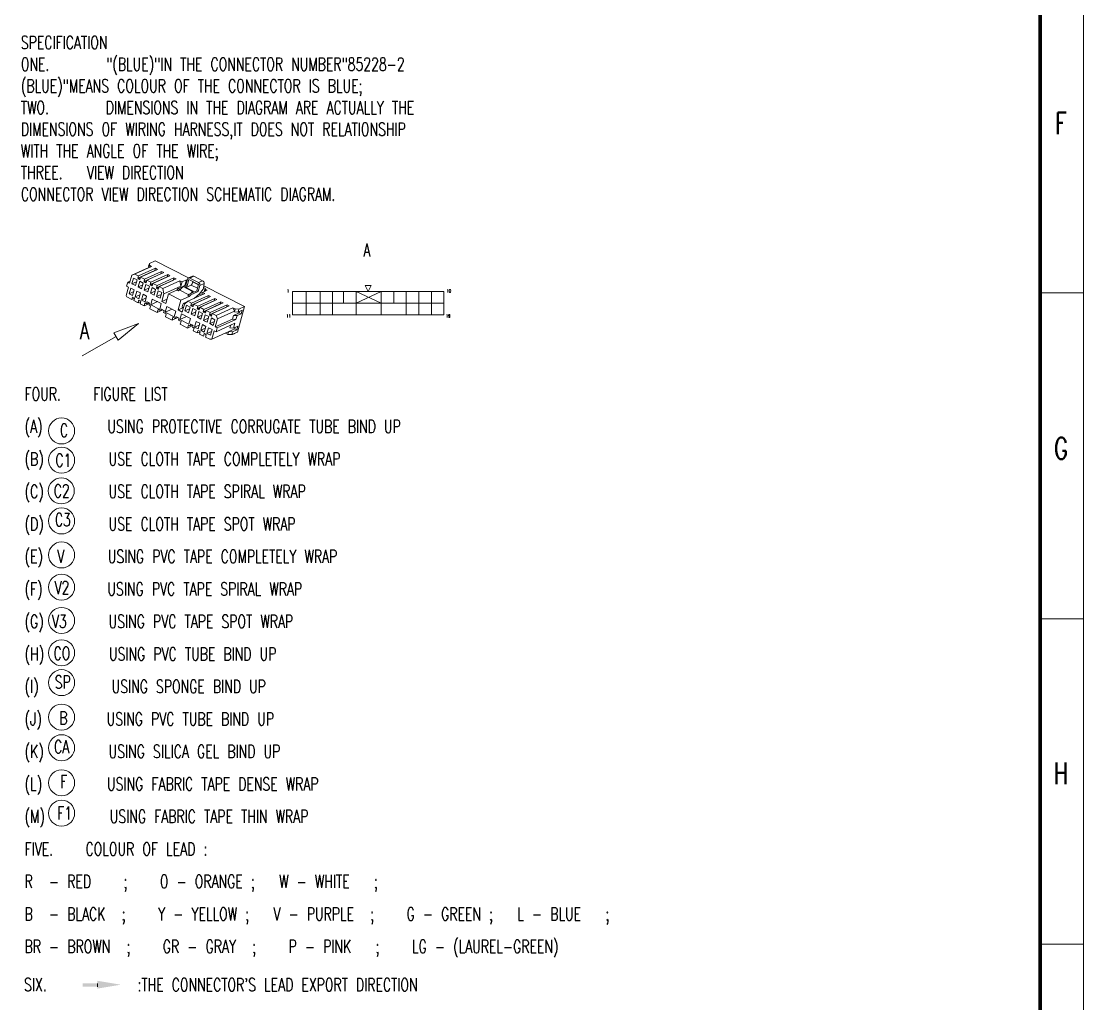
# Model space of a CAD drawing. Header units: millimetres. Extents: x 1089 to 2278, y 102 to 943.
# Drawn here: x 2032.4 to 2277.6, y 327.6 to 554.4 of the extents above; entities that cross this region are included whole.
import ezdxf

# ---------------------------------------------------------------- set-up
doc = ezdxf.new("R2010")
doc.units = ezdxf.units.MM
doc.layers.add('0Filament', color=7, linetype='Continuous', lineweight=20)
doc.layers.add('2FRAME', color=2, linetype='Continuous', lineweight=70)
doc.styles.add('HZ', font='TXT', dxfattribs={"width": 0.7, "height": 4, "bigfont": 'HZTXT'})

msp = doc.modelspace()

# ---------------------------------------------------------------- hatches: boundary and pattern name
at = {"layer": '0Filament'}
msp.add_hatch(color=256, dxfattribs=at).paths.add_polyline_path([(2050.012, 332.363), (2046.606, 332.363), (2046.606, 331.588), (2050.012, 331.588)])

# ---------------------------------------------------------------- linework, layer by layer
for p, q in [((2277.587, 102.429), (2277.587, 943.429)), ((2074.57, 493.326), (2083.962, 488.53)), ((2277.587, 491.73), (2267.685, 491.73)), ((2053.807, 482.505), (2059.503, 484.639)), ((2059.503, 484.639), (2054.807, 480.773)), ((2053.807, 482.505), (2054.807, 480.773)), ((2277.613, 416.488), (2267.629, 416.488)), ((2277.587, 341.349), (2267.685, 341.349))]:
    msp.add_line(p, q, dxfattribs=at)
at = {"layer": '0Filament', "ltscale": 0.214814}
for p, q in [((2058.609, 496.043), (2062.521, 497.819)), ((2057.971, 495.767), (2061.883, 497.543)), ((2064.68, 496.114), (2060.767, 494.339)), ((2066.257, 495.911), (2062.345, 494.136)), ((2066.747, 495.661), (2062.835, 493.885)), ((2065.101, 492.728), (2069.013, 494.504)), ((2070.898, 489.768), (2074.81, 491.543)), ((2077.076, 490.386), (2073.164, 488.611)), ((2076.928, 489.86), (2073.016, 488.084)), ((2077.566, 490.136), (2073.654, 488.36)), ((2078.505, 489.656), (2074.593, 487.881)), ((2077.39, 486.453), (2081.302, 488.228)), ((2076.408, 480.981), (2080.32, 482.757))]:
    msp.add_line(p, q, dxfattribs=at)
at = {"layer": '0Filament', "ltscale": 0.034189}
for p, q in [((2061.999, 498.488), (2061.814, 497.83)), ((2060.977, 489.363), (2060.791, 488.705)), ((2062.283, 488.696), (2062.098, 488.038)), ((2081.643, 487.336), (2081.828, 487.995)), ((2082.658, 487.938), (2082.473, 487.28)), ((2063.998, 487.821), (2063.812, 487.162)), ((2065.876, 486.862), (2065.69, 486.203)), ((2067.242, 485.411), (2067.427, 486.069)), ((2069.12, 484.452), (2069.305, 485.11)), ((2070.835, 483.576), (2071.02, 484.235)), ((2072.141, 482.909), (2072.327, 483.567)), ((2081.187, 482.717), (2081.001, 482.059))]:
    msp.add_line(p, q, dxfattribs=at)
at = {"layer": '0Filament', "ltscale": 0.014991}
msp.add_line((2061.864, 497.534), (2061.814, 497.83), dxfattribs=at)
at = {"layer": '0Filament', "ltscale": 0.027351}
for p, q in [((2061.883, 497.543), (2062.031, 498.069)), ((2059.487, 495.595), (2059.338, 495.069)), ((2059.977, 495.345), (2059.828, 494.818)), ((2063.251, 496.844), (2063.399, 497.371)), ((2066.109, 495.385), (2066.257, 495.911)), ((2061.406, 494.615), (2061.257, 494.089)), ((2062.345, 494.136), (2062.196, 493.609)), ((2063.774, 493.406), (2063.625, 492.879)), ((2064.264, 493.156), (2064.115, 492.629)), ((2067.537, 494.655), (2067.686, 495.181)), ((2058.102, 490.681), (2057.954, 490.154)), ((2075.499, 490.589), (2075.647, 491.116)), ((2059.531, 489.951), (2059.383, 489.425)), ((2060.021, 489.701), (2059.873, 489.174)), ((2071.587, 488.814), (2071.735, 489.34)), ((2073.016, 488.084), (2073.164, 488.611)), ((2073.506, 487.834), (2073.654, 488.36)), ((2078.357, 489.13), (2078.505, 489.656)), ((2079.786, 488.4), (2079.934, 488.927)), ((2081.643, 487.451), (2081.792, 487.978)), ((2074.445, 487.354), (2074.593, 487.881)), ((2074.935, 487.104), (2075.083, 487.631)), ((2075.874, 486.625), (2076.022, 487.151)), ((2076.363, 486.374), (2076.512, 486.901)), ((2073.55, 482.19), (2073.698, 482.716)), ((2074.489, 481.71), (2074.637, 482.237)), ((2074.979, 481.46), (2075.127, 481.987))]:
    msp.add_line(p, q, dxfattribs=at)
at = {"layer": '0Filament', "ltscale": 0.034777}
for p, q in [((2061.883, 497.543), (2062.521, 497.819)), ((2057.971, 495.767), (2058.609, 496.043))]:
    msp.add_line(p, q, dxfattribs=at)
at = {"layer": '0Filament', "ltscale": 0.071605}
for p, q in [((2063.304, 499.08), (2061.999, 498.488)), ((2083.962, 488.53), (2082.658, 487.938)), ((2082.306, 482.65), (2081.001, 482.059))]:
    msp.add_line(p, q, dxfattribs=at)
at = {"layer": '0Filament', "ltscale": 0.020395}
msp.add_line((2062.068, 498.086), (2061.999, 498.488), dxfattribs=at)
at = {"layer": '0Filament', "ltscale": 0.002009}
for p, q in [((2062.068, 498.086), (2062.031, 498.069)), ((2081.828, 487.995), (2081.792, 487.978))]:
    msp.add_line(p, q, dxfattribs=at)
at = {"layer": '0Filament', "ltscale": 0.027506}
for p, q in [((2062.521, 497.819), (2062.031, 498.069)), ((2063.399, 497.371), (2063.889, 497.12)), ((2064.828, 496.641), (2065.318, 496.391)), ((2066.257, 495.911), (2066.747, 495.661)), ((2067.686, 495.181), (2068.176, 494.931)), ((2076.137, 490.866), (2075.647, 491.116)), ((2077.566, 490.136), (2077.076, 490.386)), ((2080.424, 488.676), (2079.934, 488.927)), ((2081.792, 487.978), (2081.302, 488.228))]:
    msp.add_line(p, q, dxfattribs=at)
at = {"layer": '0Filament', "ltscale": 0.43274}
for p, q in [((2063.304, 499.08), (2071.011, 495.144)), ((2111.794, 493.373), (2113.178, 493.373)), ((2111.794, 493.373), (2112.486, 491.989)), ((2112.486, 491.989), (2113.178, 493.373)), ((2095.001, 486.649), (2095.001, 491.989)), ((2095.001, 491.989), (2129.971, 491.989)), ((2098.151, 486.649), (2098.151, 491.989)), ((2101.429, 486.649), (2101.429, 491.989)), ((2104.257, 486.649), (2104.257, 491.989)), ((2106.829, 489.319), (2106.829, 491.989)), ((2109.722, 486.649), (2109.722, 491.989)), ((2115.507, 489.319), (2109.722, 491.989)), ((2109.722, 489.319), (2115.507, 491.989)), ((2115.507, 486.649), (2115.507, 491.989)), ((2118.4, 489.319), (2118.4, 491.989)), ((2121.293, 486.649), (2121.293, 491.989)), ((2124.185, 486.649), (2124.185, 491.989)), ((2127.078, 486.649), (2127.078, 491.989)), ((2129.971, 486.649), (2129.971, 491.989)), ((2095.001, 489.319), (2129.971, 489.319)), ((2095.001, 486.649), (2129.971, 486.649))]:
    msp.add_line(p, q, dxfattribs=at)
at = {"layer": '0Filament', "ltscale": 0.09573}
msp.add_line((2057.451, 493.924), (2057.971, 495.767), dxfattribs=at)
at = {"layer": '0Filament', "ltscale": 0.049281}
msp.add_line((2058.609, 496.043), (2059.487, 495.595), dxfattribs=at)
at = {"layer": '0Filament', "ltscale": 0.214816}
for p, q in [((2063.251, 496.844), (2059.338, 495.069)), ((2063.399, 497.371), (2059.487, 495.595)), ((2063.889, 497.12), (2059.977, 495.345)), ((2064.828, 496.641), (2060.916, 494.865)), ((2065.318, 496.391), (2061.406, 494.615)), ((2066.109, 495.385), (2062.196, 493.609)), ((2067.537, 494.655), (2063.625, 492.879)), ((2067.686, 495.181), (2063.774, 493.406)), ((2068.176, 494.931), (2064.264, 493.156)), ((2065.353, 491.469), (2069.265, 493.245)), ((2075.499, 490.589), (2071.587, 488.814)), ((2075.647, 491.116), (2071.735, 489.34)), ((2078.357, 489.13), (2074.445, 487.354)), ((2078.995, 489.406), (2075.083, 487.631)), ((2079.786, 488.4), (2075.874, 486.625)), ((2079.934, 488.927), (2076.022, 487.151)), ((2080.424, 488.676), (2076.512, 486.901)), ((2077.731, 485.676), (2081.643, 487.451))]:
    msp.add_line(p, q, dxfattribs=at)
at = {"layer": '0Filament', "ltscale": 0.052719}
for p, q in [((2059.977, 495.345), (2060.916, 494.865)), ((2062.835, 493.885), (2063.774, 493.406)), ((2064.852, 489.693), (2065.791, 489.213)), ((2073.654, 488.36), (2074.593, 487.881)), ((2075.083, 487.631), (2076.022, 487.151)), ((2073.55, 482.19), (2074.489, 481.71)), ((2074.979, 481.46), (2075.918, 480.981))]:
    msp.add_line(p, q, dxfattribs=at)
at = {"layer": '0Filament', "ltscale": 0.000609419}
for p, q in [((2063.251, 496.844), (2063.256, 496.833)), ((2079.791, 488.389), (2079.786, 488.4))]:
    msp.add_line(p, q, dxfattribs=at)
at = {"layer": '0Filament', "ltscale": 0.027352}
for p, q in [((2064.68, 496.114), (2064.828, 496.641)), ((2060.916, 494.865), (2060.767, 494.339)), ((2062.835, 493.885), (2062.686, 493.359)), ((2058.592, 490.431), (2058.444, 489.904)), ((2076.928, 489.86), (2077.076, 490.386)), ((2072.077, 488.564), (2072.225, 489.09)), ((2073.06, 482.44), (2073.208, 482.967))]:
    msp.add_line(p, q, dxfattribs=at)
at = {"layer": '0Filament', "ltscale": 0.000608721}
for p, q in [((2064.68, 496.114), (2064.684, 496.103)), ((2075.504, 490.578), (2075.499, 490.589)), ((2076.933, 489.848), (2076.928, 489.86))]:
    msp.add_line(p, q, dxfattribs=at)
at = {"layer": '0Filament', "ltscale": 0.000608106}
for p, q in [((2066.109, 495.385), (2066.113, 495.374)), ((2078.362, 489.119), (2078.357, 489.13))]:
    msp.add_line(p, q, dxfattribs=at)
at = {"layer": '0Filament', "ltscale": 0.051281}
msp.add_line((2071.94, 495.565), (2071.006, 495.141), dxfattribs=at)
at = {"layer": '0Filament', "ltscale": 0.050123}
for p, q in [((2071.336, 495.124), (2072.249, 495.539)), ((2074.29, 494.496), (2073.377, 494.082))]:
    msp.add_line(p, q, dxfattribs=at)
at = {"layer": '0Filament', "ltscale": 0.114608}
for p, q in [((2074.29, 494.496), (2072.249, 495.539)), ((2073.377, 494.082), (2071.336, 495.124))]:
    msp.add_line(p, q, dxfattribs=at)
at = {"layer": '0Filament', "ltscale": 0.102568}
msp.add_line((2056.648, 491.072), (2057.204, 493.047), dxfattribs=at)
at = {"layer": '0Filament', "ltscale": 0.045585}
for p, q in [((2056.755, 493.276), (2057.002, 494.153)), ((2081.161, 485.625), (2081.408, 486.503)), ((2082.238, 486.446), (2081.991, 485.569)), ((2077.414, 482.726), (2077.661, 483.604))]:
    msp.add_line(p, q, dxfattribs=at)
at = {"layer": '0Filament', "ltscale": 0.025213}
for p, q in [((2056.755, 493.276), (2057.204, 493.047)), ((2057.002, 494.153), (2057.451, 493.924)), ((2081.703, 483.384), (2082.152, 483.155)), ((2076.965, 482.956), (2077.414, 482.726))]:
    msp.add_line(p, q, dxfattribs=at)
at = {"layer": '0Filament', "ltscale": 0.032344}
msp.add_line((2057.591, 494.421), (2057.002, 494.153), dxfattribs=at)
at = {"layer": '0Filament', "ltscale": 0.068379}
for p, q in [((2057.7, 492.818), (2057.329, 491.502)), ((2058.343, 495.1), (2057.972, 493.784)), ((2060.589, 493.953), (2060.218, 492.637)), ((2061.201, 493.641), (2060.83, 492.324)), ((2059.946, 491.672), (2059.575, 490.355)), ((2063.447, 492.494), (2063.076, 491.177)), ((2064.763, 489.211), (2064.392, 487.895)), ((2066.049, 488.555), (2065.679, 487.238)), ((2070.22, 487.529), (2070.591, 488.845)), ((2068.132, 487.491), (2067.761, 486.175)), ((2069.418, 486.835), (2069.047, 485.518)), ((2072.466, 486.382), (2072.837, 487.698)), ((2073.078, 486.069), (2073.449, 487.386)), ((2074.507, 485.34), (2074.878, 486.656)), ((2075.324, 484.923), (2075.695, 486.239)), ((2073.864, 483.058), (2074.235, 484.374)), ((2076.11, 481.911), (2076.481, 483.228))]:
    msp.add_line(p, q, dxfattribs=at)
at = {"layer": '0Filament', "ltscale": 0.045842}
for p, q in [((2057.7, 492.818), (2058.517, 492.401)), ((2057.972, 493.784), (2058.789, 493.367)), ((2061.201, 493.641), (2062.018, 493.224)), ((2058.758, 490.772), (2059.575, 490.355)), ((2062.259, 491.594), (2063.076, 491.177)), ((2074.235, 484.374), (2075.052, 483.957)), ((2075.293, 482.328), (2076.11, 481.911))]:
    msp.add_line(p, q, dxfattribs=at)
at = {"layer": '0Filament', "ltscale": 0.058808}
for p, q in [((2057.972, 493.784), (2059.043, 494.27)), ((2059.401, 493.054), (2060.472, 493.54)), ((2058.758, 490.772), (2059.829, 491.258)), ((2060.187, 490.043), (2061.258, 490.529)), ((2062.259, 491.594), (2063.33, 492.081)), ((2063.688, 490.865), (2064.759, 491.351)), ((2070.22, 487.529), (2071.291, 488.015)), ((2074.507, 485.34), (2075.578, 485.826)), ((2075.293, 482.328), (2076.364, 482.814))]:
    msp.add_line(p, q, dxfattribs=at)
at = {"layer": '0Filament', "ltscale": 0.045844}
for p, q in [((2058.343, 495.1), (2059.16, 494.683)), ((2059.401, 493.054), (2060.218, 492.637)), ((2060.558, 491.359), (2061.375, 490.942)), ((2063.688, 490.865), (2064.505, 490.448)), ((2064.059, 492.181), (2064.876, 491.764)), ((2060.187, 490.043), (2061.004, 489.626)), ((2070.591, 488.845), (2071.408, 488.428)), ((2071.649, 486.799), (2072.466, 486.382)), ((2073.449, 487.386), (2074.266, 486.969)), ((2074.878, 486.656), (2075.695, 486.239)), ((2076.307, 485.926), (2077.124, 485.509)), ((2072.435, 483.788), (2073.252, 483.371)), ((2072.806, 485.104), (2073.623, 484.687)), ((2074.507, 485.34), (2075.324, 484.923)), ((2075.936, 484.61), (2076.753, 484.193))]:
    msp.add_line(p, q, dxfattribs=at)
at = {"layer": '0Filament', "ltscale": 0.068378}
for p, q in [((2059.16, 494.683), (2058.789, 493.367)), ((2059.772, 494.37), (2059.401, 493.054)), ((2062.018, 493.224), (2061.647, 491.907)), ((2062.63, 492.911), (2062.259, 491.594)), ((2058.517, 492.401), (2058.146, 491.085)), ((2059.129, 492.089), (2058.758, 490.772)), ((2060.558, 491.359), (2060.187, 490.043)), ((2061.375, 490.942), (2061.004, 489.626)), ((2064.059, 492.181), (2063.688, 490.865)), ((2064.876, 491.764), (2064.505, 490.448)), ((2062.681, 490.275), (2062.31, 488.958)), ((2071.037, 487.112), (2071.408, 488.428)), ((2071.649, 486.799), (2072.02, 488.115)), ((2071.5, 485.771), (2071.129, 484.455)), ((2073.895, 485.652), (2074.266, 486.969)), ((2075.936, 484.61), (2076.307, 485.926)), ((2076.753, 484.193), (2077.124, 485.509)), ((2072.435, 483.788), (2072.806, 485.104)), ((2073.252, 483.371), (2073.623, 484.687)), ((2074.681, 482.641), (2075.052, 483.957)), ((2075.293, 482.328), (2075.664, 483.645))]:
    msp.add_line(p, q, dxfattribs=at)
at = {"layer": '0Filament', "ltscale": 0.007071}
for p, q in [((2059.395, 494.939), (2059.338, 495.069)), ((2062.253, 493.48), (2062.196, 493.609)), ((2063.682, 492.75), (2063.625, 492.879)), ((2059.964, 489.83), (2060.021, 489.701)), ((2062.038, 489.237), (2061.981, 489.366)), ((2071.644, 488.684), (2071.587, 488.814)), ((2073.073, 487.955), (2073.016, 488.084)), ((2065.386, 487.527), (2065.329, 487.656)), ((2068.816, 485.776), (2068.759, 485.905)), ((2074.501, 487.225), (2074.445, 487.354)), ((2075.93, 486.495), (2075.874, 486.625)), ((2073.641, 482.846), (2073.698, 482.716))]:
    msp.add_line(p, q, dxfattribs=at)
at = {"layer": '0Filament', "ltscale": 0.029403}
for p, q in [((2059.931, 495.182), (2059.395, 494.939)), ((2064.218, 492.993), (2063.682, 492.75))]:
    msp.add_line(p, q, dxfattribs=at)
at = {"layer": '0Filament', "ltscale": 0.018336}
for p, q in [((2059.722, 494.772), (2059.395, 494.939)), ((2070.735, 493.323), (2070.408, 493.49)), ((2064.009, 492.583), (2063.682, 492.75)), ((2069.014, 492.542), (2068.687, 492.709))]:
    msp.add_line(p, q, dxfattribs=at)
at = {"layer": '0Filament', "ltscale": 0.005882}
for p, q in [((2059.829, 494.821), (2059.722, 494.772)), ((2062.687, 493.361), (2062.58, 493.313)), ((2074.935, 487.107), (2074.828, 487.058))]:
    msp.add_line(p, q, dxfattribs=at)
at = {"layer": '0Filament', "ltscale": 0.005796}
for p, q in [((2059.828, 494.818), (2059.722, 494.772)), ((2061.257, 494.089), (2061.151, 494.043)), ((2062.686, 493.359), (2062.58, 493.313)), ((2058.102, 490.681), (2058.208, 490.727)), ((2064.115, 492.629), (2064.009, 492.583)), ((2059.531, 489.951), (2059.637, 489.997)), ((2061.532, 489.595), (2061.426, 489.549)), ((2064.799, 487.928), (2064.692, 487.881)), ((2072.077, 488.564), (2071.97, 488.517)), ((2068.228, 486.176), (2068.122, 486.13)), ((2073.506, 487.834), (2073.399, 487.788)), ((2074.935, 487.104), (2074.828, 487.058)), ((2071.576, 484.467), (2071.47, 484.42)), ((2073.208, 482.967), (2073.315, 483.013)), ((2074.637, 482.237), (2074.744, 482.283))]:
    msp.add_line(p, q, dxfattribs=at)
at = {"layer": '0Filament', "ltscale": 0.045843}
for p, q in [((2059.772, 494.37), (2060.589, 493.953)), ((2062.63, 492.911), (2063.447, 492.494)), ((2057.329, 491.502), (2058.146, 491.085)), ((2059.129, 492.089), (2059.946, 491.672)), ((2060.83, 492.324), (2061.647, 491.907)), ((2072.02, 488.115), (2072.837, 487.698)), ((2070.22, 487.529), (2071.037, 487.112)), ((2073.078, 486.069), (2073.895, 485.652)), ((2073.864, 483.058), (2074.681, 482.641)), ((2075.664, 483.645), (2076.481, 483.228))]:
    msp.add_line(p, q, dxfattribs=at)
at = {"layer": '0Filament', "ltscale": 0.00707}
for p, q in [((2060.824, 494.209), (2060.767, 494.339)), ((2058.535, 490.56), (2058.592, 490.431)), ((2072.082, 484.108), (2072.025, 484.237)), ((2075.07, 482.116), (2075.127, 481.987))]:
    msp.add_line(p, q, dxfattribs=at)
at = {"layer": '0Filament', "ltscale": 0.029405}
for p, q in [((2061.36, 494.452), (2060.824, 494.209)), ((2062.789, 493.723), (2062.253, 493.48)), ((2072.179, 488.927), (2071.644, 488.684)), ((2073.608, 488.198), (2073.073, 487.955)), ((2075.037, 487.468), (2074.501, 487.225)), ((2076.466, 486.738), (2075.93, 486.495))]:
    msp.add_line(p, q, dxfattribs=at)
at = {"layer": '0Filament', "ltscale": 0.018338}
for p, q in [((2061.151, 494.043), (2060.824, 494.209)), ((2062.58, 493.313), (2062.253, 493.48)), ((2058.208, 490.727), (2058.535, 490.56)), ((2068.668, 492.156), (2068.342, 492.322)), ((2071.2, 490.863), (2070.873, 491.03)), ((2071.545, 491.249), (2071.218, 491.416)), ((2073.266, 492.031), (2072.94, 492.197)), ((2074.996, 492.455), (2075.323, 492.288)), ((2059.637, 489.997), (2059.964, 489.83)), ((2071.97, 488.517), (2071.644, 488.684)), ((2073.399, 487.788), (2073.073, 487.955)), ((2074.828, 487.058), (2074.501, 487.225)), ((2076.257, 486.328), (2075.93, 486.495)), ((2073.315, 483.013), (2073.641, 482.846)), ((2074.744, 482.283), (2075.07, 482.116))]:
    msp.add_line(p, q, dxfattribs=at)
at = {"layer": '0Filament', "ltscale": 0.05881}
for p, q in [((2060.83, 492.324), (2061.901, 492.81)), ((2057.329, 491.502), (2058.4, 491.988)), ((2071.649, 486.799), (2072.72, 487.285)), ((2073.078, 486.069), (2074.149, 486.555)), ((2072.435, 483.788), (2073.507, 484.274)), ((2073.864, 483.058), (2074.935, 483.544)), ((2075.936, 484.61), (2077.007, 485.096))]:
    msp.add_line(p, q, dxfattribs=at)
at = {"layer": '0Filament', "ltscale": 0.00588}
for p, q in [((2061.258, 494.091), (2061.151, 494.043)), ((2072.077, 488.566), (2071.97, 488.517)), ((2073.506, 487.836), (2073.399, 487.788)), ((2076.364, 486.377), (2076.257, 486.328))]:
    msp.add_line(p, q, dxfattribs=at)
at = {"layer": '0Filament', "ltscale": 0.052721}
for p, q in [((2061.406, 494.615), (2062.345, 494.136)), ((2072.225, 489.09), (2073.164, 488.611)), ((2068.649, 487.754), (2069.588, 487.274))]:
    msp.add_line(p, q, dxfattribs=at)
at = {"layer": '0Filament', "ltscale": 0.04699}
msp.add_line((2064.264, 493.156), (2065.101, 492.728), dxfattribs=at)
at = {"layer": '0Filament', "ltscale": 0.000608805}
msp.add_line((2067.537, 494.655), (2067.542, 494.644), dxfattribs=at)
at = {"layer": '0Filament', "ltscale": 0.094519}
for p, q in [((2070.408, 493.49), (2068.687, 492.709)), ((2073.266, 492.031), (2071.545, 491.249))]:
    msp.add_line(p, q, dxfattribs=at)
at = {"layer": '0Filament', "ltscale": 0.064202}
for p, q in [((2069.013, 494.504), (2069.265, 493.245)), ((2065.101, 492.728), (2065.353, 491.469))]:
    msp.add_line(p, q, dxfattribs=at)
at = {"layer": '0Filament', "ltscale": 0.029798}
for p, q in [((2069.013, 494.504), (2069.544, 494.233)), ((2074.28, 491.814), (2074.81, 491.543)), ((2065.329, 487.656), (2064.799, 487.928)), ((2068.759, 485.905), (2068.228, 486.176))]:
    msp.add_line(p, q, dxfattribs=at)
at = {"layer": '0Filament', "ltscale": 0.051322}
msp.add_line((2069.265, 493.245), (2069.544, 494.233), dxfattribs=at)
at = {"layer": '0Filament', "ltscale": 0.030221}
for p, q in [((2069.778, 493.157), (2069.376, 492.706)), ((2071.983, 492.031), (2071.58, 491.58))]:
    msp.add_line(p, q, dxfattribs=at)
at = {"layer": '0Filament', "ltscale": 0.057285}
for p, q in [((2070.587, 494.706), (2069.544, 494.233)), ((2075.323, 492.288), (2074.28, 491.814))]:
    msp.add_line(p, q, dxfattribs=at)
at = {"layer": '0Filament', "ltscale": 0.00716}
for p, q in [((2069.909, 493.216), (2069.778, 493.157)), ((2072.113, 492.09), (2071.983, 492.031))]:
    msp.add_line(p, q, dxfattribs=at)
at = {"layer": '0Filament', "ltscale": 0.123776}
for p, q in [((2071.983, 492.031), (2069.778, 493.157)), ((2072.113, 492.09), (2069.909, 493.216)), ((2071.14, 494.761), (2073.345, 493.635))]:
    msp.add_line(p, q, dxfattribs=at)
at = {"layer": '0Filament', "ltscale": 0.030122}
msp.add_line((2070.735, 493.323), (2070.186, 493.074), dxfattribs=at)
at = {"layer": '0Filament', "ltscale": 0.067625}
msp.add_line((2070.587, 494.706), (2070.22, 493.405), dxfattribs=at)
at = {"layer": '0Filament', "ltscale": 0.072937}
for p, q in [((2070.408, 493.49), (2070.804, 494.894)), ((2073.266, 492.031), (2073.662, 493.435))]:
    msp.add_line(p, q, dxfattribs=at)
at = {"layer": '0Filament', "ltscale": 0.067138}
msp.add_line((2071.647, 493.508), (2070.424, 492.953), dxfattribs=at)
at = {"layer": '0Filament', "ltscale": 0.008064}
msp.add_line((2070.587, 494.706), (2070.73, 494.633), dxfattribs=at)
at = {"layer": '0Filament', "ltscale": 0.074706}
for p, q in [((2070.735, 493.323), (2071.14, 494.761)), ((2072.94, 492.197), (2073.345, 493.635))]:
    msp.add_line(p, q, dxfattribs=at)
at = {"layer": '0Filament', "ltscale": 0.019928}
msp.add_line((2071.898, 493.817), (2071.647, 493.508), dxfattribs=at)
at = {"layer": '0Filament', "ltscale": 0.081558}
msp.add_line((2071.647, 493.508), (2073.1, 492.766), dxfattribs=at)
at = {"layer": '0Filament', "ltscale": 0.01214}
for p, q in [((2071.898, 493.817), (2071.964, 494.051)), ((2074.429, 492.525), (2074.495, 492.759))]:
    msp.add_line(p, q, dxfattribs=at)
at = {"layer": '0Filament', "ltscale": 0.013681}
msp.add_line((2072, 494.322), (2071.964, 494.051), dxfattribs=at)
at = {"layer": '0Filament', "ltscale": 0.074931}
msp.add_line((2071.989, 494.242), (2073.324, 493.56), dxfattribs=at)
at = {"layer": '0Filament', "ltscale": 0.053937}
msp.add_line((2074.644, 493.88), (2073.662, 493.435), dxfattribs=at)
at = {"layer": '0Filament', "ltscale": 0.056592}
msp.add_line((2074.644, 493.88), (2074.495, 492.759), dxfattribs=at)
at = {"layer": '0Filament', "ltscale": 0.018434}
msp.add_line((2074.52, 492.949), (2074.849, 492.781), dxfattribs=at)
at = {"layer": '0Filament', "ltscale": 0.017676}
msp.add_line((2056.648, 491.072), (2056.79, 490.749), dxfattribs=at)
at = {"layer": '0Filament', "ltscale": 0.065326}
msp.add_line((2056.79, 490.749), (2057.954, 490.154), dxfattribs=at)
at = {"layer": '0Filament', "ltscale": 0.034779}
for p, q in [((2057.954, 490.154), (2058.587, 490.442)), ((2059.383, 489.425), (2060.016, 489.712)), ((2073.06, 482.44), (2073.693, 482.728)), ((2075.918, 480.981), (2076.408, 480.981))]:
    msp.add_line(p, q, dxfattribs=at)
at = {"layer": '0Filament', "ltscale": 0.005881}
msp.add_line((2064.116, 492.632), (2064.009, 492.583), dxfattribs=at)
at = {"layer": '0Filament', "ltscale": 0.092272}
msp.add_line((2065.353, 491.469), (2064.852, 489.693), dxfattribs=at)
at = {"layer": '0Filament', "ltscale": 0.116243}
msp.add_line((2065.791, 489.213), (2066.422, 491.451), dxfattribs=at)
at = {"layer": '0Filament', "ltscale": 0.105414}
for p, q in [((2068.342, 492.322), (2066.422, 491.451)), ((2071.2, 490.863), (2069.28, 489.992))]:
    msp.add_line(p, q, dxfattribs=at)
at = {"layer": '0Filament', "ltscale": 0.160451}
msp.add_line((2069.28, 489.992), (2066.422, 491.451), dxfattribs=at)
at = {"layer": '0Filament', "ltscale": 0.025904}
for p, q in [((2068.687, 492.709), (2068.342, 492.322)), ((2069.376, 492.706), (2069.03, 492.32))]:
    msp.add_line(p, q, dxfattribs=at)
at = {"layer": '0Filament', "ltscale": 0.025903}
for p, q in [((2069.014, 492.542), (2068.668, 492.156)), ((2071.218, 491.416), (2070.873, 491.03)), ((2071.545, 491.249), (2071.2, 490.863))]:
    msp.add_line(p, q, dxfattribs=at)
at = {"layer": '0Filament', "ltscale": 0.01987}
msp.add_line((2069.03, 492.32), (2068.668, 492.156), dxfattribs=at)
at = {"layer": '0Filament', "ltscale": 0.019872}
for p, q in [((2069.376, 492.706), (2069.014, 492.542)), ((2071.58, 491.58), (2071.218, 491.416))]:
    msp.add_line(p, q, dxfattribs=at)
at = {"layer": '0Filament', "ltscale": 0.115485}
msp.add_line((2071.087, 491.269), (2069.03, 492.32), dxfattribs=at)
at = {"layer": '0Filament', "ltscale": 0.023647}
msp.add_line((2072.011, 491.776), (2071.58, 491.58), dxfattribs=at)
at = {"layer": '0Filament', "ltscale": 0.051}
msp.add_line((2072.94, 492.197), (2072.011, 491.776), dxfattribs=at)
at = {"layer": '0Filament', "ltscale": 0.016533}
msp.add_line((2072.113, 492.09), (2072.011, 491.776), dxfattribs=at)
at = {"layer": '0Filament', "ltscale": 0.214815}
msp.add_line((2076.137, 490.866), (2072.225, 489.09), dxfattribs=at)
at = {"layer": '0Filament', "ltscale": 0.082202}
msp.add_line((2073.591, 491.489), (2072.341, 490.422), dxfattribs=at)
at = {"layer": '0Filament', "ltscale": 0.026143}
msp.add_line((2073.931, 491.144), (2073.466, 491.382), dxfattribs=at)
at = {"layer": '0Filament', "ltscale": 0.066593}
msp.add_line((2074.429, 492.525), (2073.591, 491.489), dxfattribs=at)
at = {"layer": '0Filament', "ltscale": 0.021432}
msp.add_line((2074.218, 491.598), (2073.837, 491.793), dxfattribs=at)
at = {"layer": '0Filament', "ltscale": 0.030493}
msp.add_line((2074.114, 491.227), (2074.28, 491.814), dxfattribs=at)
at = {"layer": '0Filament', "ltscale": 0.042221}
msp.add_line((2074.849, 492.781), (2074.62, 491.969), dxfattribs=at)
at = {"layer": '0Filament', "ltscale": 0.017929}
msp.add_line((2074.849, 492.781), (2074.996, 492.455), dxfattribs=at)
at = {"layer": '0Filament', "ltscale": 0.018765}
msp.add_line((2074.996, 492.455), (2074.894, 492.093), dxfattribs=at)
at = {"layer": '0Filament', "ltscale": 0.05272}
msp.add_line((2058.444, 489.904), (2059.383, 489.425), dxfattribs=at)
at = {"layer": '0Filament', "ltscale": 0.051573}
for p, q in [((2059.873, 489.174), (2060.791, 488.705)), ((2072.141, 482.909), (2073.06, 482.44))]:
    msp.add_line(p, q, dxfattribs=at)
at = {"layer": '0Filament', "ltscale": 0.067787}
msp.add_line((2060.791, 488.705), (2062.026, 489.266), dxfattribs=at)
at = {"layer": '0Filament', "ltscale": 0.019484}
for p, q in [((2060.977, 489.363), (2061.324, 489.186)), ((2061.936, 488.873), (2062.283, 488.696)), ((2071.02, 484.235), (2071.367, 484.057)), ((2071.98, 483.745), (2072.327, 483.567))]:
    msp.add_line(p, q, dxfattribs=at)
at = {"layer": '0Filament', "ltscale": 0.018866}
for p, q in [((2061.426, 489.549), (2061.324, 489.186)), ((2071.367, 484.057), (2071.47, 484.42))]:
    msp.add_line(p, q, dxfattribs=at)
at = {"layer": '0Filament', "ltscale": 0.029366}
for p, q in [((2061.324, 489.186), (2061.858, 489.429)), ((2064.59, 487.518), (2065.125, 487.761)), ((2068.019, 485.767), (2068.554, 486.01)), ((2071.367, 484.057), (2071.902, 484.3))]:
    msp.add_line(p, q, dxfattribs=at)
at = {"layer": '0Filament', "ltscale": 0.025215}
for p, q in [((2061.981, 489.366), (2061.532, 489.595)), ((2082.754, 487.114), (2083.203, 486.884)), ((2072.025, 484.237), (2071.576, 484.467))]:
    msp.add_line(p, q, dxfattribs=at)
at = {"layer": '0Filament', "ltscale": 0.018868}
for p, q in [((2062.038, 489.237), (2061.936, 488.873)), ((2068.019, 485.767), (2068.122, 486.13)), ((2071.98, 483.745), (2072.082, 484.108))]:
    msp.add_line(p, q, dxfattribs=at)
at = {"layer": '0Filament', "ltscale": 0.09627}
for p, q in [((2062.098, 488.038), (2063.812, 487.162)), ((2069.12, 484.452), (2070.835, 483.576))]:
    msp.add_line(p, q, dxfattribs=at)
at = {"layer": '0Filament', "ltscale": 0.085718}
for p, q in [((2062.31, 488.958), (2063.871, 489.667)), ((2065.679, 487.238), (2067.24, 487.947))]:
    msp.add_line(p, q, dxfattribs=at)
at = {"layer": '0Filament', "ltscale": 0.1169}
for p, q in [((2062.31, 488.958), (2064.392, 487.895)), ((2066.049, 488.555), (2068.132, 487.491)), ((2065.679, 487.238), (2067.761, 486.175)), ((2069.418, 486.835), (2071.5, 485.771))]:
    msp.add_line(p, q, dxfattribs=at)
at = {"layer": '0Filament', "ltscale": 0.116899}
for p, q in [((2062.681, 490.275), (2064.763, 489.211)), ((2069.047, 485.518), (2071.129, 484.455))]:
    msp.add_line(p, q, dxfattribs=at)
at = {"layer": '0Filament', "ltscale": 0.067629}
msp.add_line((2066.084, 490.252), (2064.852, 489.693), dxfattribs=at)
at = {"layer": '0Filament', "ltscale": 0.116244}
msp.add_line((2068.649, 487.754), (2069.28, 489.992), dxfattribs=at)
at = {"layer": '0Filament', "ltscale": 0.060866}
msp.add_line((2068.649, 487.754), (2069.758, 488.257), dxfattribs=at)
at = {"layer": '0Filament', "ltscale": 0.011182}
msp.add_line((2069.758, 488.257), (2069.559, 488.359), dxfattribs=at)
at = {"layer": '0Filament', "ltscale": 0.092273}
msp.add_line((2070.089, 489.051), (2069.588, 487.274), dxfattribs=at)
at = {"layer": '0Filament', "ltscale": 0.04101}
msp.add_line((2070.067, 489.354), (2070.814, 489.693), dxfattribs=at)
at = {"layer": '0Filament', "ltscale": 0.054054}
msp.add_line((2070.898, 489.768), (2070.089, 489.051), dxfattribs=at)
at = {"layer": '0Filament', "ltscale": 0.046988}
msp.add_line((2070.898, 489.768), (2071.735, 489.34), dxfattribs=at)
at = {"layer": '0Filament', "ltscale": 0.027507}
msp.add_line((2078.995, 489.406), (2078.505, 489.656), dxfattribs=at)
at = {"layer": '0Filament', "ltscale": 0.042426}
msp.add_line((2081.302, 488.228), (2081.643, 487.451), dxfattribs=at)
at = {"layer": '0Filament', "ltscale": 0.041588}
for p, q in [((2081.828, 487.995), (2082.658, 487.938)), ((2081.161, 485.625), (2081.991, 485.569)), ((2081.408, 486.503), (2082.238, 486.446)), ((2081.643, 487.336), (2082.473, 487.28)), ((2080.592, 483.607), (2081.422, 483.55)), ((2080.357, 482.773), (2081.187, 482.717))]:
    msp.add_line(p, q, dxfattribs=at)
at = {"layer": '0Filament', "ltscale": 0.305424}
msp.add_line((2083.962, 488.53), (2082.306, 482.65), dxfattribs=at)
at = {"layer": '0Filament', "ltscale": 0.072225}
for p, q in [((2063.812, 487.162), (2065.128, 487.759)), ((2067.242, 485.411), (2068.557, 486.008))]:
    msp.add_line(p, q, dxfattribs=at)
at = {"layer": '0Filament', "ltscale": 0.033237}
for p, q in [((2063.998, 487.821), (2064.59, 487.518)), ((2065.284, 487.164), (2065.876, 486.862)), ((2067.427, 486.069), (2068.019, 485.767)), ((2068.713, 485.412), (2069.305, 485.11))]:
    msp.add_line(p, q, dxfattribs=at)
at = {"layer": '0Filament', "ltscale": 0.018867}
for p, q in [((2064.692, 487.881), (2064.59, 487.518)), ((2065.386, 487.527), (2065.284, 487.164)), ((2068.713, 485.412), (2068.816, 485.776))]:
    msp.add_line(p, q, dxfattribs=at)
at = {"layer": '0Filament', "ltscale": 0.0871}
msp.add_line((2065.69, 486.203), (2067.242, 485.411), dxfattribs=at)
at = {"layer": '0Filament', "ltscale": 0.085717}
msp.add_line((2069.047, 485.518), (2070.608, 486.227), dxfattribs=at)
at = {"layer": '0Filament', "ltscale": 0.005795}
msp.add_line((2076.363, 486.374), (2076.257, 486.328), dxfattribs=at)
at = {"layer": '0Filament', "ltscale": 0.049282}
msp.add_line((2076.512, 486.901), (2077.39, 486.453), dxfattribs=at)
at = {"layer": '0Filament', "ltscale": 0.095729}
msp.add_line((2077.212, 483.833), (2077.731, 485.676), dxfattribs=at)
at = {"layer": '0Filament', "ltscale": 0.216823}
msp.add_line((2081.161, 485.625), (2077.212, 483.833), dxfattribs=at)
at = {"layer": '0Filament', "ltscale": 0.042425}
msp.add_line((2077.39, 486.453), (2077.731, 485.676), dxfattribs=at)
at = {"layer": '0Filament', "ltscale": 0.237729}
for p, q in [((2081.991, 485.569), (2077.661, 483.604)), ((2081.743, 484.691), (2077.414, 482.726))]:
    msp.add_line(p, q, dxfattribs=at)
at = {"layer": '0Filament', "ltscale": 0.073893}
for p, q in [((2081.408, 486.503), (2082.754, 487.114)), ((2080.357, 482.773), (2081.703, 483.384))]:
    msp.add_line(p, q, dxfattribs=at)
at = {"layer": '0Filament', "ltscale": 0.052988}
msp.add_line((2083.203, 486.884), (2082.238, 486.446), dxfattribs=at)
at = {"layer": '0Filament', "ltscale": 0.052987}
for p, q in [((2083.438, 487.718), (2082.473, 487.28)), ((2082.152, 483.155), (2081.187, 482.717)), ((2082.387, 483.988), (2081.422, 483.55))]:
    msp.add_line(p, q, dxfattribs=at)
at = {"layer": '0Filament', "ltscale": 0.017504}
for p, q in [((2082.754, 487.114), (2082.849, 487.451)), ((2081.703, 483.384), (2081.798, 483.721))]:
    msp.add_line(p, q, dxfattribs=at)
at = {"layer": '0Filament', "ltscale": 0.043305}
msp.add_line((2083.438, 487.718), (2083.203, 486.884), dxfattribs=at)
at = {"layer": '0Filament', "ltscale": 0.067786}
msp.add_line((2070.835, 483.576), (2072.069, 484.137), dxfattribs=at)
at = {"layer": '0Filament', "ltscale": 0.025214}
msp.add_line((2077.212, 483.833), (2077.661, 483.604), dxfattribs=at)
at = {"layer": '0Filament', "ltscale": 0.033459}
msp.add_line((2080.592, 483.607), (2080.773, 484.251), dxfattribs=at)
at = {"layer": '0Filament', "ltscale": 0.059261}
msp.add_line((2081.743, 484.691), (2081.422, 483.55), dxfattribs=at)
at = {"layer": '0Filament', "ltscale": 0.043307}
msp.add_line((2082.387, 483.988), (2082.152, 483.155), dxfattribs=at)
at = {"layer": '0Filament', "ltscale": 0.102567}
msp.add_line((2076.408, 480.981), (2076.965, 482.956), dxfattribs=at)
at = {"layer": '0Filament', "ltscale": 0.030987}
msp.add_line((2079.54, 482.402), (2080.092, 482.121), dxfattribs=at)
at = {"layer": '0Filament', "ltscale": 0.022794}
msp.add_line((2080.216, 482.559), (2080.092, 482.121), dxfattribs=at)
at = {"layer": '0Filament', "ltscale": 0.045584}
msp.add_line((2080.092, 482.121), (2081.001, 482.059), dxfattribs=at)
at = {"layer": '0Filament', "ltscale": 0.002423}
msp.add_line((2080.216, 482.559), (2080.259, 482.537), dxfattribs=at)
at = {"layer": '0Filament', "ltscale": 0.002548}
msp.add_line((2080.244, 482.557), (2080.295, 482.554), dxfattribs=at)
at = {"layer": '0Filament', "ltscale": 0.011396}
msp.add_line((2080.259, 482.537), (2080.32, 482.757), dxfattribs=at)
at = {"layer": '0Filament', "ltscale": 0.011397}
msp.add_line((2080.295, 482.554), (2080.357, 482.773), dxfattribs=at)
at = {"layer": '0Filament', "ltscale": 0.003742}
msp.add_line((2081.174, 482.073), (2081.107, 482.107), dxfattribs=at)
at = {"layer": '0Filament', "ltscale": 0.003153}
msp.add_line((2081.174, 482.073), (2081.171, 482.136), dxfattribs=at)
at = {"layer": '0Filament', "ltscale": 0.028643}
msp.add_line((2081.696, 482.309), (2081.174, 482.073), dxfattribs=at)
at = {"layer": '0Filament', "ltscale": 0.003828}
msp.add_line((2081.716, 482.383), (2081.696, 482.309), dxfattribs=at)
at = {"layer": '0Filament'}
msp.add_lwpolyline([(2054.307, 481.639), (2046.508, 477.136)], dxfattribs=at)
msp.add_lwpolyline([(2050.012, 332.271), (2050.012, 332.271), (2050.012, 331.529), (2050.012, 331.529)], close=True, dxfattribs=at)
for centre in [(2041.755, 459.829), (2041.755, 453.07), (2041.685, 445.985), (2041.755, 439.05), (2041.755, 431.203), (2041.755, 423.781), (2041.755, 416.095), (2041.755, 408.621), (2041.755, 401.73), (2041.755, 393.778), (2041.755, 386.711), (2041.755, 378.626), (2041.755, 371.602)]:
    msp.add_circle(centre, 3, dxfattribs=at)
for centre, major_axis, ratio, start_param, end_param in [((2072.195, 495.131), (0.299, -0.408), 0.694756, 2.1970532, 2.9968569), ((2071.212, 494.686), (0.207, -0.455), 0.8196667, 3.1416659, 3.9126444), ((2071.212, 494.686), (0.207, -0.455), 0.8196667, 2.3418481, 3.1416659), ((2073.254, 493.643), (0.207, -0.455), 0.8196667, 0.7710518, 2.3418481), ((2074.236, 494.089), (0.299, -0.408), 0.694756, 0.6262568, 2.1970532), ((2069.912, 488.806), (-0.284, -0.557), 0.3992069, 3.6062114, 6.2831068), ((2069.912, 488.806), (-0.284, -0.557), 0.3992069, 6.2831068, 6.7478042)]:
    msp.add_ellipse(centre, major_axis=major_axis, ratio=ratio, start_param=start_param, end_param=end_param, dxfattribs=at)
msp.add_solid([(2050.012, 332.92), (2055.412, 332.02), (2050.012, 331.12)], dxfattribs=at)
at = {"layer": '2FRAME'}
msp.add_line((2267.587, 112.429), (2267.587, 933.429), dxfattribs=at)

# ---------------------------------------------------------------- texts
at = {"layer": '0Filament', "ltscale": 0.43274, "style": 'HZ', "width": 0.67}
for s, height, p in [('1', 0.702, (2093.774, 491.806)), ('10', 0.7024, (2130.637, 491.806)), ('11', 0.7024, (2093.623, 486.033)), ('19', 0.7024, (2130.485, 486.033))]:
    msp.add_text(s, height=height, dxfattribs=at).set_placement(p)
at = {"layer": '0Filament', "style": 'HZ', "width": 0.7}
for s, p in [('SIX.', (2033.09, 330.546)), (":THE CONNECTOR'S LEAD EXPORT DIRECTION", (2059.258, 330.501))]:
    msp.add_text(s, height=3, dxfattribs=at).set_placement(p)
at = {"layer": '0Filament', "style": 'HZ'}
for s, insert, char_height, width, attachment_point in [('SPECIFICATION\\PONE.       "(BLUE)"IN THE CONNECTOR NUMBER"85228-2\\P(BLUE)"MEANS COLOUR OF THE CONNECTOR IS BLUE;\\PTWO.       DIMENSIONS IN THE DIAGRAM ARE ACTUALLY THE  \\PDIMENSIONS OF WIRING HARNESS,IT DOES NOT RELATIONSHIP\\PWITH THE ANGLE OF THE WIRE;\\PTHREE.   VIEW DIRECTION\\PCONNECTOR VIEW DIRECTION SCHEMATIC DIAGRAM.', (2032.351, 550.984), 3, 276.6002, 1), ('F', (2272.37, 530.807), 5, 50, 5), ('A ', (2111.365, 503.108), 3, 150, 1), ('A', (2045.987, 485.031), 4, 18.7219, 1), ('C', (2041.348, 461.47), 3, 150, 1), ('G', (2272.37, 455.807), 5, 50, 5), ('C1', (2040.323, 454.577), 3, 150, 1), ('C2', (2039.936, 447.487), 3, 150, 1), ('C3', (2040.191, 440.83), 3, 150, 1), ('V', (2040.752, 432.387), 3, 150, 1), ('V2', (2040.115, 425.181), 3, 150, 1), ('V3', (2039.511, 417.396), 3, 150, 1), ('CO', (2039.89, 410.014), 3, 150, 1), ('SP', (2040.166, 403.355), 3, 150, 1), ('B', (2041.228, 395.1), 3, 150, 1), ('CA', (2040.009, 388.447), 3, 150, 1), ('H', (2272.37, 380.807), 5, 50, 5), ('F', (2041.455, 380.393), 3, 150, 1), ('F1', (2040.739, 373.117), 3, 150, 1)]:
    msp.add_mtext(s, dxfattribs=dict(at, insert=insert, char_height=char_height, width=width, attachment_point=attachment_point))
at = {"layer": '0Filament', "insert": (2033.209, 469.86), "char_height": 3, "width": 179.02889, "attachment_point": 1, "line_spacing_factor": 1.5, "style": 'HZ'}
msp.add_mtext('FOUR.    FIGURE LIST\\P(A)        USING PROTECTIVE CORRUGATE TUBE BIND UP\\P(B)        USE CLOTH TAPE COMPLETELY WRAP\\P(C)        USE CLOTH TAPE SPIRAL WRAP \\P(D)        USE CLOTH TAPE SPOT WRAP \\P(E)        USING PVC TAPE COMPLETELY WRAP \\P(F)        USING PVC TAPE SPIRAL WRAP \\P(G)        USING PVC TAPE SPOT WRAP \\P(H)        USING PVC TUBE BIND UP \\P(I)         USING SPONGE BIND UP \\P(J)        USING PVC TUBE BIND UP\\P(K)        USING SILICA GEL BIND UP\\P(L)        USING FABRIC TAPE DENSE WRAP\\P(M)        USING FABRIC TAPE THIN WRAP\\PFIVE.    COLOUR OF LEAD : \\PR  - RED    ;    O - ORANGE ;   W - WHITE   ;\\PB  - BLACK  ;    Y - YELLOW ;   V - PURPLE  ;    G - GREEN ;   L - BLUE   ; \\PBR - BROWN  ;    GR - GRAY  ;    P - PINK   ;    LG - (LAUREL-GREEN)', dxfattribs=at)

doc.saveas('drawing.dxf')
